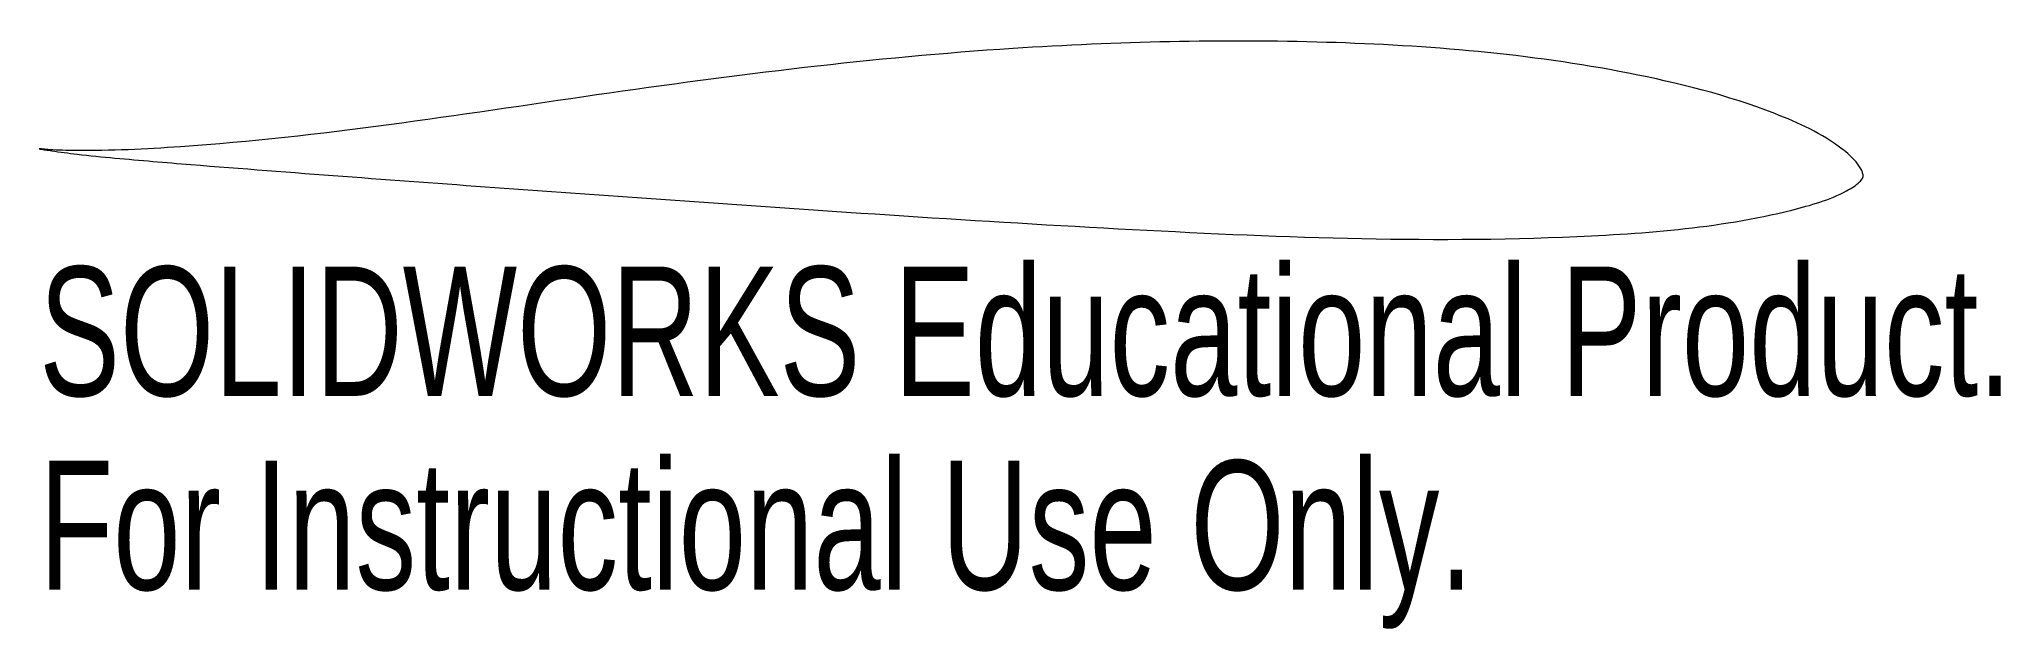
# Model space of a CAD drawing. Header units: millimetres. Extents: x -114.8 to -41.5, y -17.9 to 4.1.
import ezdxf

# ---------------------------------------------------------------- set-up
doc = ezdxf.new("R2010")
doc.units = ezdxf.units.MM
doc.styles.add('SLDTEXTSTYLE0', font='TXT', dxfattribs={"width": 0.7})

msp = doc.modelspace()

# ---------------------------------------------------------------- linework, layer by layer
at = {"color": 7, "linetype": 'Continuous', "lineweight": 15}
msp.add_open_spline([(-114.7732851031415, 9.94088277108e-05), (-114.77328035375, 0.0001137088758801), (-114.7732724264081, 0.0001270819378932), (-114.773263014314, 0.0001388488653938), (-114.7732483736487, 0.0001571525124753), (-114.7732299078427, 0.0001724483872791), (-114.7732105566245, 0.0001856734744093), (-114.7731521764959, 0.0002255718557675), (-114.7730841532072, 0.0002505764339517), (-114.7730167248175, 0.0002718727363819), (-114.7727100095653, 0.0003687444071514), (-114.7723844922341, 0.0003972330790484), (-114.7720640908433, 0.0004255405930098), (-114.7707931075525, 0.0005378321694038), (-114.769512796052, 0.0005180421757377), (-114.7682369993886, 0.0004993125982778), (-114.7631431170015, 0.0004245308815086), (-114.7580551156388, 9.58071301771e-05), (-114.7529711267094, -0.0002302091949952), (-114.7326439162989, -0.0015337136933529), (-114.7123494681213, -0.0033157690560683), (-114.6920563942475, -0.0050724021434297), (-114.6717656465837, -0.0068288338666425), (-114.6514802711107, -0.0086470147046811), (-114.6311953381196, -0.0104693721600961), (-114.5500546997034, -0.0177588834155274), (-114.4688998705949, -0.0249463738258398), (-114.3876635887027, -0.0310788024854047), (-114.062411818765, -0.055631665185196), (-113.7357765555252, -0.058256241271877), (-113.4096209428892, -0.0620076757174168), (-112.1047905944212, -0.0770158047367749), (-110.7992410064156, -0.0112552008009908), (-109.4973699159456, 0.0778466848038049), (-104.2876393486039, 0.4344079606790501), (-99.1197421834358, 1.265756583999227), (-93.9517983667176, 2.014612534760845), (-88.78907465501406, 2.76271207120325), (-83.60421692188022, 3.414023404063279), (-78.39843369477838, 3.750460667511551), (-74.50299054495318, 4.002213799763108), (-70.59179463294124, 4.100131876404236), (-66.69001323518532, 3.981984099259437), (-62.912942192934, 3.86761261037576), (-59.12024935940362, 3.558141926563755), (-55.41231734222488, 2.829728135052461), (-53.55776413449975, 2.465405885523638), (-51.70687340562124, 2.00870463556393), (-49.94745576915708, 1.318380159477324), (-49.06489970769125, 0.9721007780947142), (-48.18205200938994, 0.5718675570833611), (-47.43039913525863, -0.0059149006037502), (-47.2427774874815, -0.1501363896697789), (-47.06366892974938, -0.3091535763380386), (-46.91130391076747, -0.4902243404433244), (-46.83503710949394, -0.580859894947496), (-46.76481502641269, -0.6785262337283832), (-46.71265022127396, -0.7848759484511342), (-46.69400833399945, -0.8228816380777668), (-46.67772387027686, -0.8622625762446886), (-46.66547673492138, -0.9027836828526783), (-46.65311370809348, -0.9436882302060531), (-46.64389618888799, -0.9872351002084881), (-46.64794314469251, -1.029775064656619), (-46.65037706590054, -1.055359461091882), (-46.65940567579015, -1.080517389628716), (-46.67152704033372, -1.103179204097229), (-46.69817789427319, -1.153005005906282), (-46.73720613729615, -1.195914415257312), (-46.7776843073871, -1.235340248003191), (-46.9186726904353, -1.372663264253235), (-47.09110871893211, -1.476197425336755), (-47.2641632711297, -1.569938861800303), (-47.89901668764836, -1.913830833739319), (-48.60800299320712, -2.11049773886221), (-49.30822237589319, -2.286547064167037), (-52.09676084846073, -2.987642076417177), (-55.00169052345827, -3.182624437313828), (-57.87470373769882, -3.297846396985685), (-63.58343226926005, -3.526794487227936), (-69.30642441792713, -3.266817647983202), (-75.01122789195847, -2.955022847246323), (-80.70602913626634, -2.643774716212923), (-86.39612069736461, -2.249392693485388), (-92.0852838087049, -1.848070249798338), (-95.8695243545489, -1.581124016470896), (-99.65319606334558, -1.305983670755102), (-103.4362357835421, -1.0225277205399), (-105.3278991263982, -0.8807889945429525), (-107.2194613064908, -0.7374541150677444), (-109.1102612013285, -0.5846279823747903), (-110.0558081538032, -0.5082030341712094), (-111.0011657481328, -0.4291084808112219), (-111.9458272429879, -0.3424224255302206), (-112.4183544399037, -0.2990613708702117), (-112.8906444873172, -0.2524648926891639), (-113.3620116760138, -0.1979203576145948), (-113.5215215566235, -0.1794625767459022), (-113.6809370445238, -0.1600999710464374), (-113.840099310828, -0.1388522730155392), (-113.9959543150781, -0.1180460848165077), (-114.1514358261285, -0.0945115085799115), (-114.3069341142684, -0.0711885112871406), (-114.3846921426097, -0.0595256800998087), (-114.4624642059247, -0.0479552266743469), (-114.5402613441132, -0.0365561963421685), (-114.5664206782723, -0.0327232655879888), (-114.5925835088228, -0.028914217755101), (-114.6187425319778, -0.0250791650315304), (-114.6361050849732, -0.0225337218871633), (-114.6534660795351, -0.0199774365626205), (-114.6708217792168, -0.0173856773375984), (-114.6823369658275, -0.0156660928971216), (-114.693849924681, -0.0139312971447333), (-114.7053578040888, -0.0121634722491055), (-114.7129933848296, -0.0109905046459811), (-114.7206268256897, -0.0098032845414291), (-114.7282557371213, -0.0085876955421604), (-114.7333187155906, -0.007780961713102), (-114.7383797917978, -0.0069619604666847), (-114.7434369143372, -0.0061192967899011), (-114.7467943306545, -0.0055598535973782), (-114.7501500931347, -0.0049901617559218), (-114.753502420183, -0.0044009891370103), (-114.7557291802195, -0.0040096353032369), (-114.7579545094472, -0.0036098294573485), (-114.7601768460986, -0.0031940916898875), (-114.7616540643486, -0.0029177449820652), (-114.7631300418047, -0.0026344715031086), (-114.7646033966292, -0.0023382168457535), (-114.7655836959227, -0.0021411032744195), (-114.7665629125385, -0.0019383306511121), (-114.7675398119003, -0.0017250043712536), (-114.7681906385611, -0.0015828828428702), (-114.7688405123595, -0.0014361442025548), (-114.7694883189079, -0.0012808362920898), (-114.7699206620658, -0.0011771844957074), (-114.7703521577973, -0.0010697659137486), (-114.7707817891255, -0.000955392739848), (-114.7710692173575, -0.0008788757891321), (-114.7713558826818, -0.0007992821071367), (-114.7716408458397, -0.0007140422634567), (-114.7718321230832, -0.0006568262975438), (-114.7720227037191, -0.0005970904071633), (-114.7722117083902, -0.0005327640135792), (-114.7723391529141, -0.0004893891775996), (-114.7724659506997, -0.0004439406336435), (-114.77259126509, -0.0003947493063897), (-114.7726762926382, -0.000361372310018), (-114.7727607075575, -0.0003262758230608), (-114.7728436978292, -0.0002881140275487), (-114.772900503728, -0.0002619927117712), (-114.772956714139, -0.0002344282499249), (-114.7730115213153, -0.0002043382732623), (-114.7730495079955, -0.0001834830058417), (-114.7730868964315, -0.0001613956637645), (-114.773122858168, -0.0001372154329211), (-114.7731583360348, -0.0001133605500575), (-114.7731928464727, -8.74451227019e-05), (-114.7732232210229, -5.73598909097e-05), (-114.7732390248875, -4.17065585064e-05), (-114.7732538369355, -2.47389158527e-05), (-114.7732658435071, -6.0137672466e-06), (-114.7732745817365, 7.6141566703e-06), (-114.7732819316656, 2.2461237277e-05), (-114.7732862176463, 3.80723657935e-05), (-114.7732893722126, 4.95624643065e-05), (-114.7732908530245, 6.17110046775e-05), (-114.7732901247985, 7.36040000695e-05), (-114.7732895892319, 8.23505847e-05), (-114.7732878651828, 9.10925363396e-05), (-114.7732851031415, 9.94088277108e-05)], degree=3, knots=[0, 0, 0, 0, 4.52043457e-08, 4.52043457e-08, 4.52043457e-08, 1.155590189e-07, 1.155590189e-07, 1.155590189e-07, 3.29538871e-07, 3.29538871e-07, 3.29538871e-07, 1.3071242894e-06, 1.3071242894e-06, 1.3071242894e-06, 5.1842470104e-06, 5.1842470104e-06, 5.1842470104e-06, 2.06640048133e-05, 2.06640048133e-05, 2.06640048133e-05, 8.25554302874e-05, 8.25554302874e-05, 8.25554302874e-05, 0.0001444383709252, 0.0001444383709252, 0.0001444383709252, 0.0003919760444585, 0.0003919760444585, 0.0003919760444585, 0.0013839687480768, 0.0013839687480768, 0.0013839687480768, 0.005356199641698, 0.005356199641698, 0.005356199641698, 0.0212681294234484, 0.0212681294234484, 0.0212681294234484, 0.0371693520878965, 0.0371693520878965, 0.0371693520878965, 0.0490670993523779, 0.0490670993523779, 0.0490670993523779, 0.060599652005551, 0.060599652005551, 0.060599652005551, 0.0663598325591704, 0.0663598325591704, 0.0663598325591704, 0.0692512174581593, 0.0692512174581593, 0.0692512174581593, 0.0699656615676814, 0.0699656615676814, 0.0699656615676814, 0.0703227003307935, 0.0703227003307935, 0.0703227003307935, 0.0704494554445099, 0.0704494554445099, 0.0704494554445099, 0.070578498510453, 0.070578498510453, 0.070578498510453, 0.0706558247348982, 0.0706558247348982, 0.0706558247348982, 0.070826005033689, 0.070826005033689, 0.070826005033689, 0.0714229388156143, 0.0714229388156143, 0.0714229388156143, 0.0736284028532272, 0.0736284028532272, 0.0736284028532272, 0.0824482151726553, 0.0824482151726553, 0.0824482151726553, 0.0999524252280844, 0.0999524252280844, 0.0999524252280844, 0.1174163863471061, 0.1174163863471061, 0.1174163863471061, 0.129032667639245, 0.129032667639245, 0.129032667639245, 0.1348412494821817, 0.1348412494821817, 0.1348412494821817, 0.1377460030880372, 0.1377460030880372, 0.1377460030880372, 0.1391990303797675, 0.1391990303797675, 0.1391990303797675, 0.1396907021601969, 0.1396907021601969, 0.1396907021601969, 0.1401721646967685, 0.1401721646967685, 0.1401721646967685, 0.140412920816178, 0.140412920816178, 0.140412920816178, 0.1404938750673735, 0.1404938750673735, 0.1404938750673735, 0.1405476069374208, 0.1405476069374208, 0.1405476069374208, 0.1405832570582838, 0.1405832570582838, 0.1405832570582838, 0.1406069112392164, 0.1406069112392164, 0.1406069112392164, 0.1406226094993484, 0.1406226094993484, 0.1406226094993484, 0.1406330315532777, 0.1406330315532777, 0.1406330315532777, 0.1406399543313551, 0.1406399543313551, 0.1406399543313551, 0.1406445559991714, 0.1406445559991714, 0.1406445559991714, 0.1406476177273317, 0.1406476177273317, 0.1406476177273317, 0.1406496575018018, 0.1406496575018018, 0.1406496575018018, 0.1406510188381365, 0.1406510188381365, 0.1406510188381365, 0.1406519295878366, 0.1406519295878366, 0.1406519295878366, 0.1406525409155099, 0.1406525409155099, 0.1406525409155099, 0.1406529531307133, 0.1406529531307133, 0.1406529531307133, 0.1406532328267567, 0.1406532328267567, 0.1406532328267567, 0.1406534242796876, 0.1406534242796876, 0.1406534242796876, 0.1406535569822899, 0.1406535569822899, 0.1406535569822899, 0.1406536881605644, 0.1406536881605644, 0.1406536881605644, 0.1406537563338982, 0.1406537563338982, 0.1406537563338982, 0.1406538060443077, 0.1406538060443077, 0.1406538060443077, 0.1406538425931372, 0.1406538425931372, 0.1406538425931372, 0.1406538693111267, 0.1406538693111267, 0.1406538693111267, 0.1406538693111267], dxfattribs=at)

# ---------------------------------------------------------------- texts
at = {"color": 7, "linetype": 'Continuous', "char_height": 4.83362, "attachment_point": 1, "style": 'SLDTEXTSTYLE0'}
for s, insert in [('SOLIDWORKS Educational Product.', (-114.7732851031, -4.402206946)), ('For Instructional Use Only.', (-114.7732851031, -11.652636946))]:
    msp.add_mtext(s, dxfattribs=dict(at, insert=insert))

doc.saveas('drawing.dxf')
